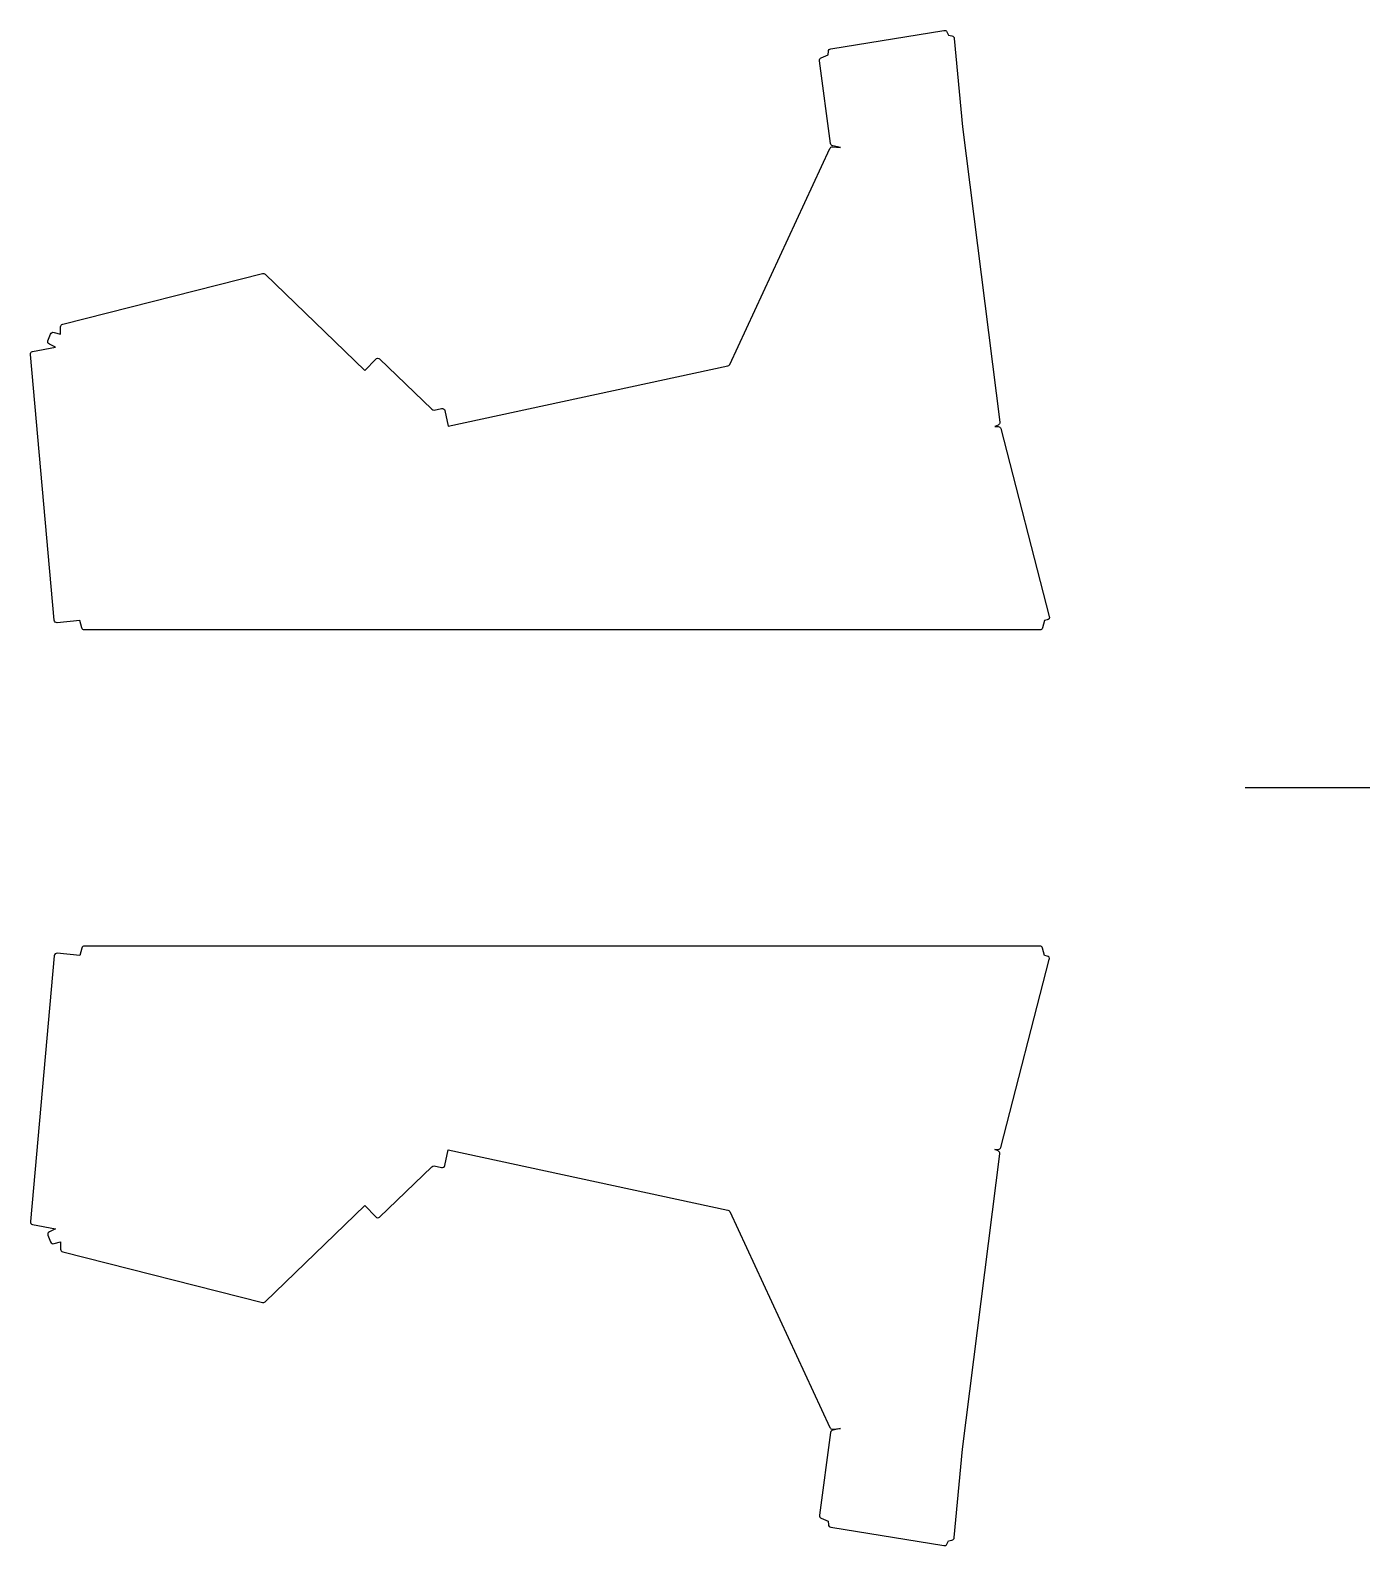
# Model space of a CAD drawing. Header units: millimetres. Extents: x -2888 to -10, y -629 to 2629.
import ezdxf

# ---------------------------------------------------------------- set-up
doc = ezdxf.new("R2010")
doc.units = ezdxf.units.MM
doc.layers.get('0').update_dxf_attribs({"linetype": 'CONTINUOUS'})

msp = doc.modelspace()

# ---------------------------------------------------------------- linework, layer by layer
msp.add_line((-9.5, 1000), (-276.8, 1000))
for points in [[(-718.1, 1339.8), (-2771.4, 1339.8, -0.339454), (-2777.2, 1344.2), (-2781.4, 1359.8), (-2830.2, 1355.4, -0.414214), (-2836.7, 1360.8), (-2887.7, 1932.2, -0.388879), (-2882.8, 1938.7), (-2833.9, 1947.4), (-2846.9, 1953.9, -0.388879), (-2849.8, 1961.5), (-2844.1, 1975.9, -0.388879), (-2836.8, 1979.5), (-2822.8, 1975.3), (-2822.6, 1991.4, -0.339454), (-2818.1, 1997.1), (-2388.8, 2106, -0.259743), (-2383.2, 2104.5), (-2169.2, 1897.8), (-2145.6, 1922.2, -0.414214), (-2137.1, 1922.4), (-2025.1, 1814.1, 0.250036), (-2019.6, 1812.6), (-2004.2, 1815.9, -0.414214), (-1997.1, 1811.3), (-1989.9, 1778), (-1388.9, 1907.3, 0.235422), (-1384.7, 1910.7), (-1169.6, 2374.8, -0.315299), (-1163.6, 2378.3), (-1146.6, 2376.8), (-1163.3, 2380.5, -0.315299), (-1167.9, 2385.5), (-1192, 2563.5, -0.339454), (-1188.3, 2569.8), (-1173.5, 2576), (-1172.7, 2583.8, -0.339454), (-1167.7, 2589.1), (-924.5, 2628.8, -0.339454), (-918.1, 2625.4), (-914.9, 2618.2), (-907.2, 2616.9, -0.339454), (-902.2, 2611.6), (-884.4, 2421.4), (-804.5, 1786.4, -0.339454), (-808.2, 1780.1), (-815.4, 1777.2), (-807.6, 1777.1, -0.339454), (-801.9, 1772.6), (-698, 1368.6, -0.414214), (-702.3, 1361.2), (-708.1, 1359.8), (-712.3, 1344.2, -0.339454)], [(-2822.8, 24.7), (-2822.6, 8.6, 0.339454), (-2818.1, 2.9), (-2388.8, -106, 0.259743), (-2383.2, -104.5), (-2169.2, 102.2), (-2145.6, 77.8, 0.414214), (-2137.1, 77.6), (-2025.1, 185.9, -0.250036), (-2019.6, 187.4), (-2004.2, 184.1, 0.414214), (-1997.1, 188.7), (-1989.9, 222), (-1388.9, 92.7, -0.235422), (-1384.7, 89.3), (-1169.6, -374.8, 0.315299), (-1163.6, -378.3), (-1146.6, -376.8), (-1163.3, -380.5, 0.315299), (-1167.9, -385.5), (-1192, -563.5, 0.339454), (-1188.3, -569.8), (-1173.5, -576), (-1172.7, -583.8, 0.339454), (-1167.7, -589.1), (-924.5, -628.8, 0.339454), (-918.1, -625.4), (-914.9, -618.2), (-907.2, -616.9, 0.339454), (-902.2, -611.6), (-884.4, -421.4), (-804.5, 213.6, 0.339454), (-808.2, 219.9), (-815.4, 222.8), (-807.6, 222.9, 0.339454), (-801.9, 227.4), (-698, 631.4, 0.414214), (-702.3, 638.8), (-708.1, 640.2), (-712.3, 655.8, 0.339454), (-718.1, 660.2), (-2771.4, 660.2, 0.339454), (-2777.2, 655.8), (-2781.4, 640.2), (-2830.2, 644.6, 0.414214), (-2836.7, 639.2), (-2887.7, 67.8, 0.388879), (-2882.8, 61.3), (-2833.9, 52.6), (-2846.9, 46.1, 0.388879), (-2849.8, 38.5), (-2844.1, 24.1, 0.388879), (-2836.8, 20.5)]]:
    msp.add_lwpolyline(points, format="xyb", close=True)

doc.saveas('drawing.dxf')
